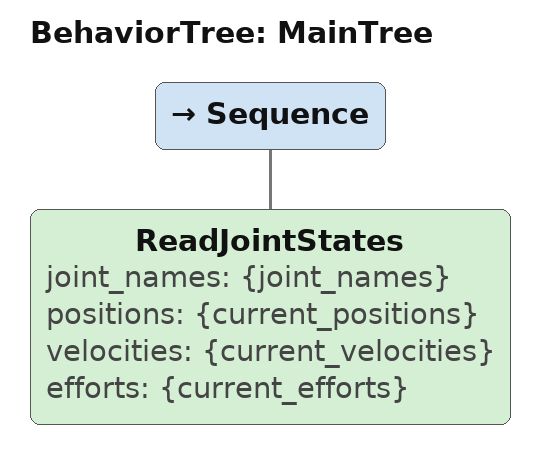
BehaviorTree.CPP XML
<root BTCPP_format="4" main_tree_to_execute="MainTree">
    <BehaviorTree ID="MainTree">
        <Sequence>
            <ReadJointStates
                joint_names="{joint_names}"
                positions="{current_positions}"
                velocities="{current_velocities}"
                efforts="{current_efforts}" />
        </Sequence>
    </BehaviorTree>
</root>
